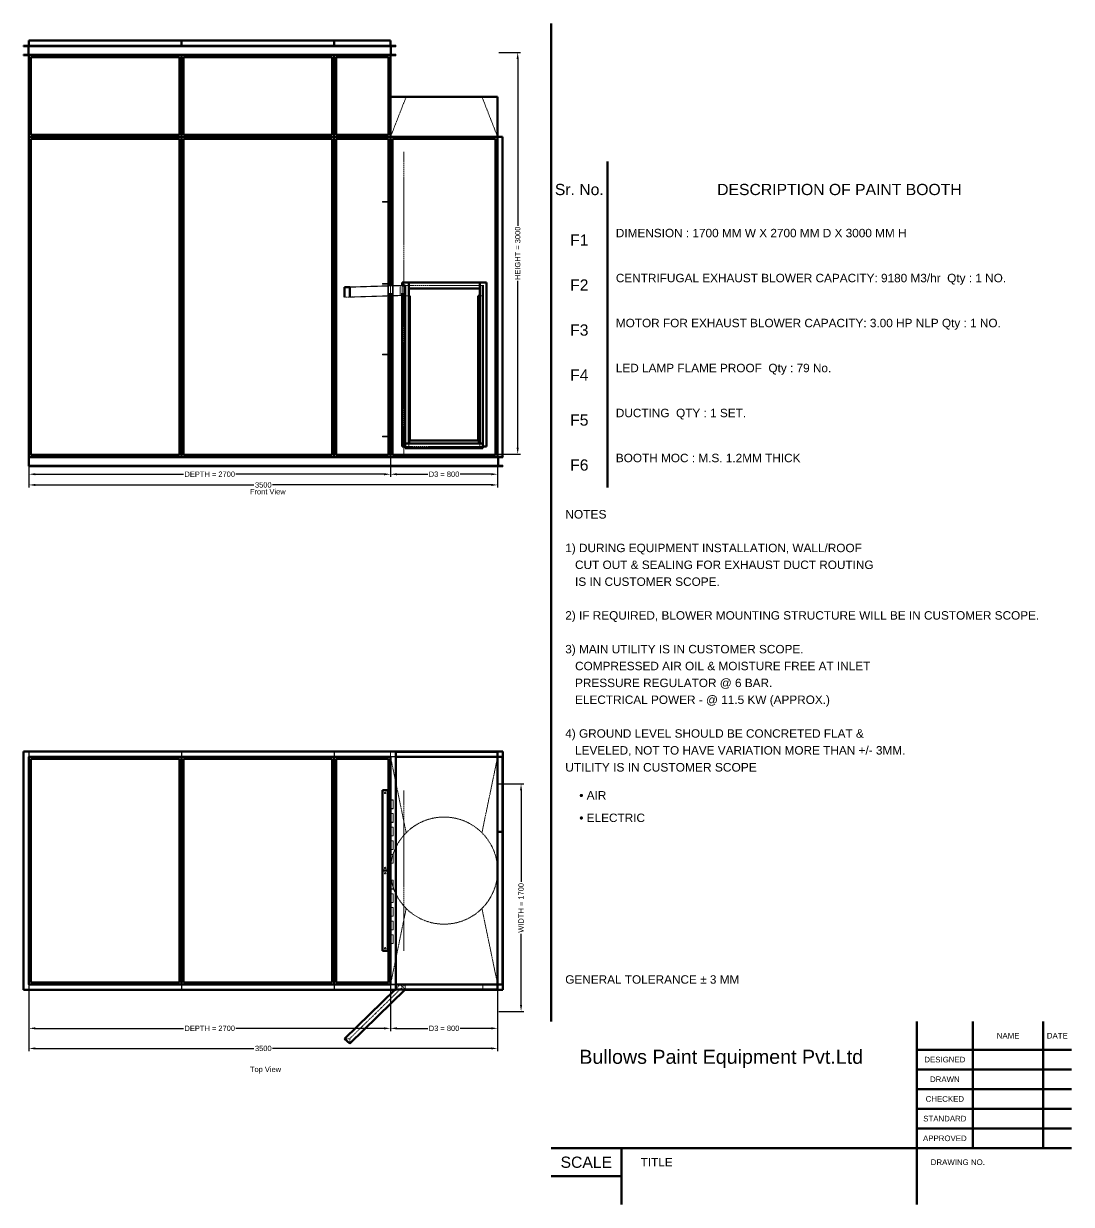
# Model space of a CAD drawing. Header units: millimetres. Extents: x 604 to 12800, y 315 to 9135.
# Drawn here: x 4974 to 12800, y 315 to 9135 of the extents above; entities that cross this region are included whole.
import ezdxf
from ezdxf.enums import TextEntityAlignment as Align

# ---------------------------------------------------------------- set-up
doc = ezdxf.new("R2010")
doc.units = ezdxf.units.MM
doc.linetypes.add('Hidden', pattern=[15, 5, -3, 5, -2])
for name, color, linetype, lineweight in [('Default', 7, 'Continuous', 50), ('Edges', 7, 'Hidden', 15), ('HiddenEdges', 2, 'Hidden', 15), ('HiddenSilhouettes', 2, 'Hidden', 15), ('HiddenWires', 7, 'Hidden', 15), ('Silhouettes', 7, 'Continuous', 50), ('Wires', 7, 'Hidden', 15)]:
    doc.layers.add(name, color=color, linetype=linetype, lineweight=lineweight)
doc.layers.add('Dimension', color=7, linetype='Continuous', lineweight=50, true_color=0x6495ed)
doc.styles.add('Default', font='arial.ttf')
doc.dimstyles.get("Standard").update_dxf_attribs({"dimtxt": 0.18, "dimasz": 0.18, "dimexe": 0.18, "dimexo": 0.0625, "dimgap": 0.09, "dimtad": 0, "dimtih": 1, "dimtoh": 1, "dimdec": 4, "dimzin": 0, "dimdsep": 46, "dimtxsty": 'Standard', "dimcen": 0.09, "dimadec": 0, "dimazin": 0, "dimtfac": 1, "dimtdec": 4, "dimtofl": 0, "dimtmove": 0, "dimatfit": 3, "dimfxl": 1, "dimtolj": 1, "dimtzin": 0, "dimarcsym": 0})

# ---------------------------------------------------------------- blocks, each defined once
blk = doc.blocks.new('Top')
at = {"layer": 'Edges'}
for points in [[(1632.8, 485.1), (1750, 1052.3)], [(990, 858.6), (1067.2, 485.1)], [(990, -454.1), (1067.2, -80.6)], [(1632.8, -80.6), (1750, -647.7)]]:
    blk.add_lwpolyline(points, dxfattribs=at)
for start, end in [(45, 135), (135, 154.1767), (315.00001, 45), (205.82331, 224.99999), (224.99999, 315.00001)]:
    blk.add_arc((1350, 202.3), 400, start, end, dxfattribs=at)
at = {"layer": 'HiddenEdges'}
for points in [[(950, 1052.3), (990, 858.6)], [(950, -647.7), (990, -454.1)], [(645.3, -1053), (1060, -647.7)], [(645.3, -1091), (1060, -685.7)], [(1022, -649.3), (1060, -684.1)]]:
    blk.add_lwpolyline(points, dxfattribs=at)
for points in [[(-1748.8, 1052.3, 0), (-1748.8, 1089.1, 0)], [(-1748.8, 1089.1, 0), (-611.2, 1089.1, 0)], [(-1735, 1089.1, 0), (-1735, 1090.3, 0)], [(-625, 1089.1, 0), (-625, 1090.3, 0)], [(-611.2, 1052.3, 0), (-611.2, 1089.1, 0)], [(-608.8, 1089.1, 0), (528.8, 1089.1, 0)], [(-608.8, 1052.3, 0), (-608.8, 1089.1, 0)], [(-595, 1089.1, 0), (-595, 1090.3, 0)], [(515, 1089.1, 0), (515, 1090.3, 0)], [(528.8, 1052.3, 0), (528.8, 1089.1, 0)], [(531.2, 1052.3, 0), (531.2, 1089.1, 0)], [(531.2, 1089.1, 0), (948.8, 1089.1, 0)], [(545, 1089.1, 0), (545, 1090.3, 0)], [(935, 1089.1, 0), (935, 1090.3, 0)], [(948.8, 1052.3, 0), (948.8, 1089.1, 0)], [(951.2, 1052.3, 0), (951.2, 1089.1, 0)], [(951.2, 1089.1, 0), (1748.8, 1089.1, 0)], [(965, 1089.1, 0), (965, 1090.3, 0)], [(1735, 1089.1, 0), (1735, 1090.3, 0)], [(1748.8, 1052.3, 0), (1748.8, 1089.1, 0)], [(-1753, -650.7, 0), (-1753, 1055.3, 0)], [(-1753, 1055.3, 0), (953, 1055.3, 0)], [(-1750, 1055.3, 0), (1753, 1055.3, 0)], [(-1748.8, -646.5, 0), (-1748.8, 1051.1, 0)], [(-1748.8, 1051.1, 0), (-611.2, 1051.1, 0)], [(-611.2, -646.5, 0), (-611.2, 1051.1, 0)], [(-608.8, -646.5, 0), (-608.8, 1051.1, 0)], [(-608.8, 1051.1, 0), (528.8, 1051.1, 0)], [(528.8, -646.5, 0), (528.8, 1051.1, 0)], [(531.2, 1051.1, 0), (948.8, 1051.1, 0)], [(531.2, -646.5, 0), (531.2, 1051.1, 0)], [(948.8, -646.5, 0), (948.8, 1051.1, 0)], [(953, -650.7, 0), (953, 1055.3, 0)], [(1750, 1015.5, 0), (1751.2, 1015.5, 0)], [(1751.2, 1051.1, 0), (1786.8, 1051.1, 0)], [(1751.2, 493.5, 0), (1751.2, 1051.1, 0)], [(1753, -650.7, 0), (1753, 1055.3, 0)], [(1750, 529.1, 0), (1751.2, 529.1, 0)], [(1750, 455.5, 0), (1751.2, 455.5, 0)], [(1751.2, 493.5, 0), (1786.8, 493.5, 0)], [(1751.2, -646.5, 0), (1751.2, 491.1, 0)], [(1751.2, 491.1, 0), (1786.8, 491.1, 0)], [(1750, -610.9, 0), (1751.2, -610.9, 0)], [(-1753, -650.7, 0), (953, -650.7, 0)], [(-1750, -650.7, 0), (1753, -650.7, 0)], [(-1748.8, -646.5, 0), (-611.2, -646.5, 0)], [(-1748.8, -684.5, 0), (-1748.8, -647.7, 0)], [(-1748.8, -684.5, 0), (-611.2, -684.5, 0)], [(-1735, -685.7, 0), (-1735, -684.5, 0)], [(-625, -685.7, 0), (-625, -684.5, 0)], [(-611.2, -684.5, 0), (-611.2, -647.7, 0)], [(-608.8, -646.5, 0), (528.8, -646.5, 0)], [(-608.8, -684.5, 0), (-608.8, -647.7, 0)], [(-608.8, -684.5, 0), (528.8, -684.5, 0)], [(-595, -685.7, 0), (-595, -684.5, 0)], [(515, -685.7, 0), (515, -684.5, 0)], [(528.8, -684.5, 0), (528.8, -647.7, 0)], [(531.2, -646.5, 0), (948.8, -646.5, 0)], [(531.2, -684.5, 0), (531.2, -647.7, 0)], [(531.2, -684.5, 0), (948.8, -684.5, 0)], [(545, -685.7, 0), (545, -684.5, 0)], [(935, -685.7, 0), (935, -684.5, 0)], [(948.8, -684.5, 0), (948.8, -647.7, 0)], [(951.2, -684.5, 0), (951.2, -647.7, 0)], [(951.2, -684.5, 0), (1748.8, -684.5, 0)], [(965, -685.7, 0), (965, -684.5, 0)], [(1060, -647.7, 0), (1060, -646.5, 0)], [(1640, -647.7, 0), (1640, -646.5, 0)], [(1735, -685.7, 0), (1735, -684.5, 0)], [(1748.8, -684.5, 0), (1748.8, -647.7, 0)], [(1751.2, -646.5, 0), (1786.8, -646.5, 0)], [(607.3, -1054.6, 0), (645.3, -1053, 0)], [(645.3, -1091, 0), (645.3, -1053, 0)]]:
    blk.add_polyline3d(points, dxfattribs=at)
blk.add_arc((1350, 202.3), 400, 154.1767, 205.82331, dxfattribs=at)
at = {"layer": 'HiddenSilhouettes'}
for points in [[(982.7, -687.7), (1022, -649.3)], [(1022, -649.3), (1060, -647.7)]]:
    blk.add_lwpolyline(points, dxfattribs=at)
for points in [[(-1750, 1052.3, 0), (-1750, 1092.3, 0)], [(-1750, 1090.3, 0), (-610, 1090.3, 0)], [(-1750, 1052.3, 0), (-1750, 1090.3, 0)], [(-610, 1052.3, 0), (-610, 1090.3, 0)], [(-610, 1090.3, 0), (530, 1090.3, 0)], [(530, 1052.3, 0), (530, 1090.3, 0)], [(530, 1090.3, 0), (950, 1090.3, 0)], [(950, 1052.3, 0), (950, 1090.3, 0)], [(950, 1090.3, 0), (990, 1090.3, 0)], [(-1750, 1053.5, 0), (-610, 1053.5, 0)], [(-610, 1053.5, 0), (530, 1053.5, 0)], [(530, 1053.5, 0), (950, 1053.5, 0)], [(895, 1052.3, 0), (1342.5, 1052.3, 0)], [(950, 1053.5, 0), (1750, 1053.5, 0)], [(950, 1052.3, 0), (990, 1052.3, 0)], [(935, 789.8, 0), (950, 789.8, 0)], [(935, 788.6, 0), (950, 788.6, 0)], [(935, 725, 0), (950, 725, 0)], [(935, 723.8, 0), (950, 723.8, 0)], [(950, 730.8, 0), (970, 730.8, 0)], [(950, 729.6, 0), (968.8, 729.6, 0)], [(968.8, 666, 0), (968.8, 729.6, 0)], [(970, 664.8, 0), (970, 730.8, 0)], [(935, 687.8, 0), (950, 687.8, 0)], [(935, 686.6, 0), (950, 686.6, 0)], [(935, 623, 0), (950, 623, 0)], [(935, 621.8, 0), (950, 621.8, 0)], [(950, 666, 0), (968.8, 666, 0)], [(950, 664.8, 0), (970, 664.8, 0)], [(950, 628.8, 0), (970, 628.8, 0)], [(950, 627.6, 0), (968.8, 627.6, 0)], [(968.8, 564, 0), (968.8, 627.6, 0)], [(970, 562.8, 0), (970, 628.8, 0)], [(935, 585.8, 0), (950, 585.8, 0)], [(935, 584.6, 0), (950, 584.6, 0)], [(950, 564, 0), (968.8, 564, 0)], [(950, 562.8, 0), (970, 562.8, 0)], [(935, 521, 0), (950, 521, 0)], [(935, 519.8, 0), (950, 519.8, 0)], [(935, 483.8, 0), (950, 483.8, 0)], [(935, 482.6, 0), (950, 482.6, 0)], [(950, 526.8, 0), (970, 526.8, 0)], [(950, 525.6, 0), (968.8, 525.6, 0)], [(950, 462, 0), (968.8, 462, 0)], [(950, 460.8, 0), (970, 460.8, 0)], [(968.8, 462, 0), (968.8, 525.6, 0)], [(970, 460.8, 0), (970, 526.8, 0)], [(935, 419, 0), (950, 419, 0)], [(935, 417.8, 0), (950, 417.8, 0)], [(935, 381.8, 0), (950, 381.8, 0)], [(935, 380.6, 0), (950, 380.6, 0)], [(950, 424.8, 0), (970, 424.8, 0)], [(950, 423.6, 0), (968.8, 423.6, 0)], [(950, 360, 0), (968.8, 360, 0)], [(950, 358.8, 0), (970, 358.8, 0)], [(968.8, 360, 0), (968.8, 423.6, 0)], [(970, 358.8, 0), (970, 424.8, 0)], [(935, 317, 0), (950, 317, 0)], [(935, 315.8, 0), (950, 315.8, 0)], [(935, 279.8, 0), (950, 279.8, 0)], [(935, 278.6, 0), (950, 278.6, 0)], [(950, 322.8, 0), (970, 322.8, 0)], [(950, 321.6, 0), (968.8, 321.6, 0)], [(968.8, 258, 0), (968.8, 321.6, 0)], [(970, 256.8, 0), (970, 322.8, 0)], [(935, 215, 0), (950, 215, 0)], [(935, 213.8, 0), (950, 213.8, 0)], [(935, 189.8, 0), (950, 189.8, 0)], [(935, 188.6, 0), (950, 188.6, 0)], [(950, 258, 0), (968.8, 258, 0)], [(950, 256.8, 0), (970, 256.8, 0)], [(935, 125, 0), (950, 125, 0)], [(935, 123.8, 0), (950, 123.8, 0)], [(950, 130.8, 0), (970, 130.8, 0)], [(950, 129.6, 0), (968.8, 129.6, 0)], [(968.8, 66, 0), (968.8, 129.6, 0)], [(970, 64.8, 0), (970, 130.8, 0)], [(935, 87.8, 0), (950, 87.8, 0)], [(935, 86.6, 0), (950, 86.6, 0)], [(935, 23, 0), (950, 23, 0)], [(935, 21.8, 0), (950, 21.8, 0)], [(950, 66, 0), (968.8, 66, 0)], [(950, 64.8, 0), (970, 64.8, 0)], [(950, 28.8, 0), (970, 28.8, 0)], [(950, 27.6, 0), (968.8, 27.6, 0)], [(968.8, -36, 0), (968.8, 27.6, 0)], [(970, -37.2, 0), (970, 28.8, 0)], [(935, -14.2, 0), (950, -14.2, 0)], [(935, -15.4, 0), (950, -15.4, 0)], [(935, -79, 0), (950, -79, 0)], [(935, -80.2, 0), (950, -80.2, 0)], [(950, -36, 0), (968.8, -36, 0)], [(950, -37.2, 0), (970, -37.2, 0)], [(950, -73.2, 0), (970, -73.2, 0)], [(950, -74.4, 0), (968.8, -74.4, 0)], [(968.8, -138, 0), (968.8, -74.4, 0)], [(970, -139.2, 0), (970, -73.2, 0)], [(935, -116.2, 0), (950, -116.2, 0)], [(935, -117.4, 0), (950, -117.4, 0)], [(950, -138, 0), (968.8, -138, 0)], [(950, -139.2, 0), (970, -139.2, 0)], [(950, -175.2, 0), (970, -175.2, 0)], [(970, -241.2, 0), (970, -175.2, 0)], [(935, -181, 0), (950, -181, 0)], [(935, -182.2, 0), (950, -182.2, 0)], [(935, -218.2, 0), (950, -218.2, 0)], [(935, -219.4, 0), (950, -219.4, 0)], [(950, -176.4, 0), (968.8, -176.4, 0)], [(950, -240, 0), (968.8, -240, 0)], [(950, -241.2, 0), (970, -241.2, 0)], [(968.8, -240, 0), (968.8, -176.4, 0)], [(935, -283, 0), (950, -283, 0)], [(935, -284.2, 0), (950, -284.2, 0)], [(935, -320.2, 0), (950, -320.2, 0)], [(935, -321.4, 0), (950, -321.4, 0)], [(950, -277.2, 0), (970, -277.2, 0)], [(950, -278.4, 0), (968.8, -278.4, 0)], [(950, -342, 0), (968.8, -342, 0)], [(950, -343.2, 0), (970, -343.2, 0)], [(968.8, -342, 0), (968.8, -278.4, 0)], [(970, -343.2, 0), (970, -277.2, 0)], [(935, -385, 0), (950, -385, 0)], [(935, -386.2, 0), (950, -386.2, 0)], [(-1750, -646.5, 0), (-610, -646.5, 0)], [(-1750, -685.7, 0), (-1750, -647.7, 0)], [(-1750, -647.7, 0), (895, -647.7, 0)], [(-1750, -687.7, 0), (-1750, -647.7, 0)], [(-1750, -685.7, 0), (-610, -685.7, 0)], [(-610, -646.5, 0), (530, -646.5, 0)], [(-610, -685.7, 0), (-610, -647.7, 0)], [(-610, -685.7, 0), (530, -685.7, 0)], [(530, -646.5, 0), (950, -646.5, 0)], [(530, -685.7, 0), (530, -647.7, 0)], [(530, -685.7, 0), (950, -685.7, 0)], [(895, -647.7, 0), (1118.8, -647.7, 0)], [(895, -687.7, 0), (1056.3, -687.7, 0)], [(950, -646.5, 0), (1750, -646.5, 0)], [(950, -685.7, 0), (950, -647.7, 0)], [(950, -647.7, 0), (990, -647.7, 0)], [(950, -685.7, 0), (990, -685.7, 0)], [(1037.5, -649.3, 0), (1087.5, -649.3, 0)], [(1037.5, -652.3, 0), (1037.5, -649.3, 0)], [(1037.5, -652.3, 0), (1087.5, -652.3, 0)], [(1058.4, -685.7, 0), (1058.4, -647.7, 0)], [(1058.4, -685.7, 0), (1060, -684.1, 0)], [(1060, -685.7, 0), (1060, -647.7, 0)], [(1060, -649.3, 0), (1118.8, -649.3, 0)], [(1060, -684.1, 0), (1640, -684.1, 0)], [(1087.5, -652.3, 0), (1087.5, -649.3, 0)], [(1087.5, -649.3, 0), (1617.5, -649.3, 0)], [(1087.5, -652.3, 0), (1617.5, -652.3, 0)], [(1094.8, -649.3, 0), (1094.8, -647.7, 0)], [(1342.5, -649.3, 0), (1640, -649.3, 0)], [(1605.2, -649.3, 0), (1605.2, -647.7, 0)], [(1617.5, -649.3, 0), (1667.5, -649.3, 0)], [(1617.5, -652.3, 0), (1617.5, -649.3, 0)], [(1617.5, -652.3, 0), (1667.5, -652.3, 0)], [(1638.4, -685.7, 0), (1638.4, -647.7, 0)], [(1640, -685.7, 0), (1640, -647.7, 0)], [(1667.5, -652.3, 0), (1667.5, -649.3, 0)]]:
    blk.add_polyline3d(points, dxfattribs=at)
at = {"layer": 'HiddenWires'}
for points in [[(1050, 202.3, 0), (1050, 802.3, 0)], [(1750, 273.5, 0), (1750, 546.4, 0)], [(1050, -397.7, 0), (1050, 202.3, 0)]]:
    blk.add_polyline3d(points, dxfattribs=at)
at = {"layer": 'Silhouettes'}
blk.add_lwpolyline([(645.3, -1089.4), (1058.4, -685.7)], dxfattribs=at)
for points in [[(-1790, -687.7, 0), (-1790, 1092.3, 0)], [(-1790, 1092.3, 0), (990, 1092.3, 0)], [(895, 1092.3, 0), (1790, 1092.3, 0)], [(990, -687.7, 0), (990, 1092.3, 0)], [(990, 1090.3, 0), (1750, 1090.3, 0)], [(1750, 1052.3, 0), (1750, 1090.3, 0)], [(1790, -687.7, 0), (1790, 1092.3, 0)], [(-1750, -647.7, 0), (-1750, 1052.3, 0)], [(-1750, 1052.3, 0), (-610, 1052.3, 0)], [(-1750, 1052.3, 0), (895, 1052.3, 0)], [(-1735, -632.7, 0), (-1735, 1037.3, 0)], [(-1735, 1037.3, 0), (-625, 1037.3, 0)], [(-625, -632.7, 0), (-625, 1037.3, 0)], [(-610, -647.7, 0), (-610, 1052.3, 0)], [(-610, 1052.3, 0), (530, 1052.3, 0)], [(-595, 1037.3, 0), (515, 1037.3, 0)], [(-595, -632.7, 0), (-595, 1037.3, 0)], [(515, -632.7, 0), (515, 1037.3, 0)], [(530, -647.7, 0), (530, 1052.3, 0)], [(530, 1052.3, 0), (950, 1052.3, 0)], [(545, 1037.3, 0), (935, 1037.3, 0)], [(545, -632.7, 0), (545, 1037.3, 0)], [(935, -632.7, 0), (935, 1037.3, 0)], [(950, -647.7, 0), (950, 1052.3, 0)], [(990, 1052.3, 0), (1750, 1052.3, 0)], [(1750, 1052.3, 0), (1786.8, 1052.3, 0)], [(1750, 492.3, 0), (1750, 1052.3, 0)], [(1786.8, 492.3, 0), (1786.8, 1052.3, 0)], [(890, 202.3, 0), (890, 802.3, 0)], [(890, 802.3, 0), (930, 802.3, 0)], [(930, 202.3, 0), (930, 802.3, 0)], [(930, 723.8, 0), (930, 789.8, 0)], [(930, 789.8, 0), (935, 789.8, 0)], [(930, 723.8, 0), (935, 723.8, 0)], [(931.2, 725, 0), (931.2, 788.6, 0)], [(931.2, 788.6, 0), (935, 788.6, 0)], [(931.2, 725, 0), (935, 725, 0)], [(930, 621.8, 0), (930, 687.8, 0)], [(930, 687.8, 0), (935, 687.8, 0)], [(930, 621.8, 0), (935, 621.8, 0)], [(931.2, 623, 0), (931.2, 686.6, 0)], [(931.2, 686.6, 0), (935, 686.6, 0)], [(931.2, 623, 0), (935, 623, 0)], [(930, 519.8, 0), (930, 585.8, 0)], [(930, 585.8, 0), (935, 585.8, 0)], [(931.2, 521, 0), (931.2, 584.6, 0)], [(931.2, 584.6, 0), (935, 584.6, 0)], [(930, 519.8, 0), (935, 519.8, 0)], [(930, 417.8, 0), (930, 483.8, 0)], [(930, 483.8, 0), (935, 483.8, 0)], [(931.2, 521, 0), (935, 521, 0)], [(931.2, 419, 0), (931.2, 482.6, 0)], [(931.2, 482.6, 0), (935, 482.6, 0)], [(1750, -647.7, 0), (1750, 492.3, 0)], [(1750, 492.3, 0), (1786.8, 492.3, 0)], [(1786.8, -647.7, 0), (1786.8, 492.3, 0)], [(930, 417.8, 0), (935, 417.8, 0)], [(930, 315.8, 0), (930, 381.8, 0)], [(930, 381.8, 0), (935, 381.8, 0)], [(931.2, 419, 0), (935, 419, 0)], [(931.2, 317, 0), (931.2, 380.6, 0)], [(931.2, 380.6, 0), (935, 380.6, 0)], [(930, 315.8, 0), (935, 315.8, 0)], [(930, 213.8, 0), (930, 279.8, 0)], [(930, 279.8, 0), (935, 279.8, 0)], [(931.2, 317, 0), (935, 317, 0)], [(931.2, 215, 0), (931.2, 278.6, 0)], [(931.2, 278.6, 0), (935, 278.6, 0)], [(890, -397.7, 0), (890, 202.3, 0)], [(890, 202.3, 0), (930, 202.3, 0)], [(930, 213.8, 0), (935, 213.8, 0)], [(930, -397.7, 0), (930, 202.3, 0)], [(930, 123.8, 0), (930, 189.8, 0)], [(930, 189.8, 0), (935, 189.8, 0)], [(931.2, 215, 0), (935, 215, 0)], [(931.2, 125, 0), (931.2, 188.6, 0)], [(931.2, 188.6, 0), (935, 188.6, 0)], [(930, 123.8, 0), (935, 123.8, 0)], [(931.2, 125, 0), (935, 125, 0)], [(930, 21.8, 0), (930, 87.8, 0)], [(930, 87.8, 0), (935, 87.8, 0)], [(930, 21.8, 0), (935, 21.8, 0)], [(931.2, 23, 0), (931.2, 86.6, 0)], [(931.2, 86.6, 0), (935, 86.6, 0)], [(931.2, 23, 0), (935, 23, 0)], [(930, -80.2, 0), (930, -14.2, 0)], [(930, -14.2, 0), (935, -14.2, 0)], [(930, -80.2, 0), (935, -80.2, 0)], [(931.2, -79, 0), (931.2, -15.4, 0)], [(931.2, -15.4, 0), (935, -15.4, 0)], [(931.2, -79, 0), (935, -79, 0)], [(930, -182.2, 0), (930, -116.2, 0)], [(930, -116.2, 0), (935, -116.2, 0)], [(931.2, -181, 0), (931.2, -117.4, 0)], [(931.2, -117.4, 0), (935, -117.4, 0)], [(930, -182.2, 0), (935, -182.2, 0)], [(930, -284.2, 0), (930, -218.2, 0)], [(930, -218.2, 0), (935, -218.2, 0)], [(931.2, -181, 0), (935, -181, 0)], [(931.2, -283, 0), (931.2, -219.4, 0)], [(931.2, -219.4, 0), (935, -219.4, 0)], [(930, -284.2, 0), (935, -284.2, 0)], [(930, -386.2, 0), (930, -320.2, 0)], [(930, -320.2, 0), (935, -320.2, 0)], [(931.2, -283, 0), (935, -283, 0)], [(931.2, -385, 0), (931.2, -321.4, 0)], [(931.2, -321.4, 0), (935, -321.4, 0)], [(890, -397.7, 0), (930, -397.7, 0)], [(930, -386.2, 0), (935, -386.2, 0)], [(931.2, -385, 0), (935, -385, 0)], [(-1790, -687.7, 0), (990, -687.7, 0)], [(-1750, -647.7, 0), (-610, -647.7, 0)], [(-1735, -632.7, 0), (-625, -632.7, 0)], [(-610, -647.7, 0), (530, -647.7, 0)], [(-595, -632.7, 0), (515, -632.7, 0)], [(530, -647.7, 0), (950, -647.7, 0)], [(545, -632.7, 0), (935, -632.7, 0)], [(607.3, -1054.6, 0), (982.7, -687.7, 0)], [(990, -647.7, 0), (1750, -647.7, 0)], [(990, -685.7, 0), (1750, -685.7, 0)], [(1056.3, -687.7, 0), (1790, -687.7, 0)], [(1750, -685.7, 0), (1750, -647.7, 0)], [(1750, -647.7, 0), (1786.8, -647.7, 0)], [(607.3, -1054.6, 0), (645.3, -1089.4, 0)]]:
    blk.add_polyline3d(points, dxfattribs=at)
for points in [[(-1750, 1092.3, 0)], [(0, 1052.3, 0)], [(1750, 1053.5, 0)], [(930, 341.8, 0)]]:
    blk.add_polyline3d(points, close=True, dxfattribs=at)
at = {"layer": 'Wires'}
for centre in [(910, 782.3), (910, 222.3), (910, 182.3), (910, -377.7)]:
    blk.add_circle(centre, 5, dxfattribs=at)
blk = doc.blocks.new('Front')
at = {"layer": 'Edges'}
for points in [[(950.5, 871, 0), (1067.2, 1169.8, 0)], [(1632.8, 1169.8, 0), (1749.5, 871, 0)], [(607.3, -252.8, 0), (645.3, -252.8, 0)], [(645.3, -252.8, 0), (1058.4, -240.2, 0)]]:
    blk.add_polyline3d(points, dxfattribs=at)
at = {"layer": 'HiddenEdges'}
for points in [[(950, 869.8), (950.5, 871)], [(645.3, -251.2), (1060, -238.6)], [(1058.4, -240.2), (1060, -240.2)], [(607.3, -327.2), (1022, -314.6)]]:
    blk.add_lwpolyline(points, dxfattribs=at)
for points in [[(-1748.8, 1551, 0), (-1748.8, 1587.8, 0)], [(-1748.8, 1587.8, 0), (-611.2, 1587.8, 0)], [(-1735, 1587.8, 0), (-1735, 1589, 0)], [(-625, 1587.8, 0), (-625, 1589, 0)], [(-611.2, 1551, 0), (-611.2, 1587.8, 0)], [(-608.8, 1551, 0), (-608.8, 1587.8, 0)], [(-608.8, 1587.8, 0), (528.8, 1587.8, 0)], [(-595, 1587.8, 0), (-595, 1589, 0)], [(515, 1587.8, 0), (515, 1589, 0)], [(528.8, 1551, 0), (528.8, 1587.8, 0)], [(531.2, 1587.8, 0), (948.8, 1587.8, 0)], [(531.2, 1551, 0), (531.2, 1587.8, 0)], [(545, 1587.8, 0), (545, 1589, 0)], [(935, 1587.8, 0), (935, 1589, 0)], [(948.8, 1551, 0), (948.8, 1587.8, 0)], [(-1750, 1481, 0), (-1750, 1551, 0)], [(950, 1481, 0), (950, 1551, 0)], [(-1748.8, 872.2, 0), (-1748.8, 1479.8, 0)], [(-1748.8, 1479.8, 0), (-611.2, 1479.8, 0)], [(-611.2, 872.2, 0), (-611.2, 1479.8, 0)], [(-608.8, 872.2, 0), (-608.8, 1479.8, 0)], [(-608.8, 1479.8, 0), (528.8, 1479.8, 0)], [(528.8, 872.2, 0), (528.8, 1479.8, 0)], [(531.2, 872.2, 0), (531.2, 1479.8, 0)], [(531.2, 1479.8, 0), (948.8, 1479.8, 0)], [(948.8, 872.2, 0), (948.8, 1479.8, 0)], [(-1748.8, 872.2, 0), (-611.2, 872.2, 0)], [(-1748.8, 869.8, 0), (-611.2, 869.8, 0)], [(-1748.8, -1517.8, 0), (-1748.8, 869.8, 0)], [(-611.2, -1517.8, 0), (-611.2, 869.8, 0)], [(-608.8, 872.2, 0), (528.8, 872.2, 0)], [(-608.8, -1517.8, 0), (-608.8, 869.8, 0)], [(-608.8, 869.8, 0), (528.8, 869.8, 0)], [(528.8, -1517.8, 0), (528.8, 869.8, 0)], [(531.2, 872.2, 0), (948.8, 872.2, 0)], [(531.2, 869.8, 0), (948.8, 869.8, 0)], [(531.2, -1517.8, 0), (531.2, 869.8, 0)], [(948.8, -1517.8, 0), (948.8, 869.8, 0)], [(951.2, -1517.8, 0), (951.2, 869.8, 0)], [(951.2, 869.8, 0), (1748.8, 869.8, 0)], [(1748.8, -1517.8, 0), (1748.8, 869.8, 0)], [(1749.5, 871, 0), (1750, 869.8, 0)], [(1750, 834.2, 0), (1751.2, 834.2, 0)], [(1751.2, -1517.8, 0), (1751.2, 869.8, 0)], [(1751.2, 869.8, 0), (1786.8, 869.8, 0)], [(930, -380.2, 0), (930, 759.8, 0)], [(931.2, -380.2, 0), (931.2, 759.8, 0)], [(970, -380.2, 0), (970, 759.8, 0)], [(1022, -314.6, 0), (1022, -240.2, 0)], [(645.3, -327.2, 0), (1060, -314.6, 0)], [(1022, -314.6, 0), (1060, -314.6, 0)], [(930, -1520.2, 0), (930, -380.2, 0)], [(970, -1520.2, 0), (970, -380.2, 0)], [(1060, -1453.4, 0), (1640, -1453.4, 0)], [(1750, -1482.2, 0), (1751.2, -1482.2, 0)], [(-1750, -1589, 0), (-1750, -1519, 0)], [(-1748.8, -1517.8, 0), (-611.2, -1517.8, 0)], [(-608.8, -1517.8, 0), (528.8, -1517.8, 0)], [(531.2, -1517.8, 0), (948.8, -1517.8, 0)], [(951.2, -1517.8, 0), (1748.8, -1517.8, 0)], [(1750, -1589, 0), (1750, -1519, 0)], [(1751.2, -1517.8, 0), (1786.8, -1517.8, 0)]]:
    blk.add_polyline3d(points, dxfattribs=at)
at = {"layer": 'HiddenSilhouettes'}
for points in [[(950, 869.8), (950, 871)], [(1750, 871), (1750, 869.8)], [(645.3, -251.6), (1022, -240.2)]]:
    blk.add_lwpolyline(points, dxfattribs=at)
for points in [[(-1753, 1548, 0)], [(953, 1548, 0)], [(1753, -1522, 0)]]:
    blk.add_polyline3d(points, close=True, dxfattribs=at)
for points in [[(-1750, 1481, 0), (-1750, 1481, 0)], [(-1750, 869.8, 0), (-1750, 1479.8, 0)], [(-1750, 1479.8, 0), (-610, 1479.8, 0)], [(-610, 1481, 0), (-610, 1481, 0)], [(-610, 1479.8, 0), (530, 1479.8, 0)], [(530, 1481, 0), (530, 1481, 0)], [(530, 1479.8, 0), (950, 1479.8, 0)], [(950, 1481, 0), (950, 1481, 0)], [(-610, 871, 0), (-610, 1191.7, 0)], [(-1750, 869.8, 0), (-610, 869.8, 0)], [(-610, 869.8, 0), (530, 869.8, 0)], [(530, 869.8, 0), (530, 871, 0)], [(530, 869.8, 0), (950, 869.8, 0)], [(950, 869.8, 0), (950, 871, 0)], [(950, 869.8, 0), (1750, 869.8, 0)], [(930, 759.8, 0), (950, 759.8, 0)], [(950, 759.8, 0), (970, 759.8, 0)], [(968.8, -380.2, 0), (968.8, 759.8, 0)], [(890, 381.8, 0), (890, 386.8, 0)], [(890, 386.8, 0), (930, 386.8, 0)], [(890, 381.8, 0), (930, 381.8, 0)], [(930, 381.8, 0), (930, 386.8, 0)], [(-1750, -1520.2, 0), (-1750, 0, 0)], [(890, -230.2, 0), (890, -225.2, 0)], [(890, -225.2, 0), (930, -225.2, 0)], [(890, -230.2, 0), (930, -230.2, 0)], [(905, -230.2, 0), (905, -225.2, 0)], [(915, -230.2, 0), (915, -225.2, 0)], [(930, -230.2, 0), (930, -225.2, 0)], [(935, -297.9, 0), (935, -244, 0)], [(950, -297.9, 0), (950, -243.5, 0)], [(965, -297.9, 0), (965, -243.1, 0)], [(1022, -240.2, 0), (1037.5, -240.2, 0)], [(1037.5, -297.9, 0), (1037.5, -240.2, 0)], [(1058.4, -240.2, 0), (1060, -240.2, 0)], [(1060, -240.2, 0), (1640, -240.2, 0)], [(607.3, -327.2, 0), (645.3, -327.2, 0)], [(1060, -316.2, 0), (1087.5, -316.2, 0)], [(1617.5, -316.2, 0), (1640, -316.2, 0)], [(930, -380.2, 0), (950, -380.2, 0)], [(931.2, -1520.2, 0), (931.2, -380.2, 0)], [(950, -380.2, 0), (970, -380.2, 0)], [(968.8, -1520.2, 0), (968.8, -380.2, 0)], [(890, -758.2, 0), (890, -753.2, 0)], [(890, -753.2, 0), (930, -753.2, 0)], [(890, -758.2, 0), (930, -758.2, 0)], [(930, -758.2, 0), (930, -753.2, 0)], [(530, -1520.2, 0), (530, -794.5, 0)], [(890, -1370.2, 0), (890, -1365.2, 0)], [(890, -1365.2, 0), (930, -1365.2, 0)], [(890, -1370.2, 0), (930, -1370.2, 0)], [(905, -1370.2, 0), (905, -1365.2, 0)], [(915, -1370.2, 0), (915, -1365.2, 0)], [(930, -1370.2, 0), (930, -1365.2, 0)], [(1094.8, -1420.2, 0), (1094.8, -1397.7, 0)], [(1605.2, -1420.2, 0), (1605.2, -1397.7, 0)], [(950, -1520.2, 0), (950, -1489.7, 0)], [(1058.4, -1442.7, 0), (1087.5, -1442.7, 0)], [(1087.5, -1442.7, 0), (1087.5, -1420.2, 0)], [(1087.5, -1442.7, 0), (1617.5, -1442.7, 0)], [(1617.5, -1442.7, 0), (1617.5, -1420.2, 0)], [(1617.5, -1442.7, 0), (1640, -1442.7, 0)], [(-1750, -1520.2, 0), (-610, -1520.2, 0)], [(-610, -1520.2, 0), (-610, -1519, 0)], [(-610, -1520.2, 0), (530, -1520.2, 0)], [(530, -1520.2, 0), (950, -1520.2, 0)], [(950, -1520.2, 0), (1750, -1520.2, 0)], [(1750, -1520.2, 0), (1750, -1519, 0)]]:
    blk.add_polyline3d(points, dxfattribs=at)
at = {"layer": 'HiddenWires'}
for points in [[(1050, -380.2, 0), (1050, 759.8, 0)], [(1050, -1520.2, 0), (1050, -380.2, 0)]]:
    blk.add_polyline3d(points, dxfattribs=at)
at = {"layer": 'Silhouettes'}
for points in [[(-1750, 1551), (-1750, 1589)], [(950, 871), (950.3, 1169.8)], [(1749.7, 1169.8), (1750, 871)]]:
    blk.add_lwpolyline(points, dxfattribs=at)
for points in [[(-1750, 1589, 0), (-610, 1589, 0)], [(-610, 1551, 0), (-610, 1589, 0)], [(-610, 1589, 0), (530, 1589, 0)], [(530, 1551, 0), (530, 1589, 0)], [(530, 1589, 0), (950, 1589, 0)], [(950, 1551, 0), (950, 1589, 0)], [(-1790, 1548, 0), (-1790, 1551, 0)], [(-1790, 1551, 0), (990, 1551, 0)], [(-1790, 1548, 0), (990, 1548, 0)], [(-1753, 1484, 0), (-1753, 1548, 0)], [(953, 1484, 0), (953, 1548, 0)], [(990, 1548, 0), (990, 1551, 0)], [(-1790, 1481, 0), (-1790, 1484, 0)], [(-1790, 1484, 0), (990, 1484, 0)], [(-1790, 1481, 0), (990, 1481, 0)], [(-1750, 871, 0), (-1750, 1481, 0)], [(-1735, 886, 0), (-1735, 1466, 0)], [(-1735, 1466, 0), (-625, 1466, 0)], [(-625, 886, 0), (-625, 1466, 0)], [(-610, 871, 0), (-610, 1481, 0)], [(-595, 886, 0), (-595, 1466, 0)], [(-595, 1466, 0), (515, 1466, 0)], [(515, 886, 0), (515, 1466, 0)], [(530, 871, 0), (530, 1481, 0)], [(545, 886, 0), (545, 1466, 0)], [(545, 1466, 0), (935, 1466, 0)], [(935, 886, 0), (935, 1466, 0)], [(950, 871, 0), (950, 1481, 0)], [(990, 1481, 0), (990, 1484, 0)], [(530, 871, 0), (530, 1191.7, 0)], [(950.3, 1169.8, 0), (1067.2, 1169.8, 0)], [(1067.2, 1169.8, 0), (1632.8, 1169.8, 0)], [(1632.8, 1169.8, 0), (1749.7, 1169.8, 0)], [(950, 871, 0), (950, 993.1, 0)], [(-1735, 886, 0), (-625, 886, 0)], [(-595, 886, 0), (515, 886, 0)], [(545, 886, 0), (935, 886, 0)], [(-1750, -1519, 0), (-1750, 871, 0)], [(-1750, 871, 0), (-610, 871, 0)], [(-1750, 871, 0), (-1750, 871, 0)], [(-1735, -1504, 0), (-1735, 856, 0)], [(-1735, 856, 0), (-625, 856, 0)], [(-625, -1504, 0), (-625, 856, 0)], [(-610, 871, 0), (530, 871, 0)], [(-610, -1519, 0), (-610, 871, 0)], [(-610, 869.8, 0), (-610, 871, 0)], [(-595, 856, 0), (515, 856, 0)], [(-595, -1504, 0), (-595, 856, 0)], [(515, -1504, 0), (515, 856, 0)], [(530, -1519, 0), (530, 871, 0)], [(530, 871, 0), (950, 871, 0)], [(545, -1504, 0), (545, 856, 0)], [(545, 856, 0), (935, 856, 0)], [(935, -244, 0), (935, 856, 0)], [(950, 871, 0), (1750, 871, 0)], [(950, -243.5, 0), (950, 871, 0)], [(965, 856, 0), (1735, 856, 0)], [(965, -243.1, 0), (965, 856, 0)], [(1735, -1504, 0), (1735, 856, 0)], [(1750, -1519, 0), (1750, 871, 0)], [(1750, 871, 0), (1786.8, 871, 0)], [(1786.8, -1519, 0), (1786.8, 871, 0)], [(-610, -1519, 0), (-610, 0, 0)], [(607.3, -252.8, 0), (645.3, -251.6, 0)], [(607.3, -327.2, 0), (607.3, -252.8, 0)], [(645.3, -327.2, 0), (645.3, -251.2, 0)], [(1037.5, -240.2, 0), (1037.5, -217.7, 0)], [(1037.5, -217.7, 0), (1087.5, -217.7, 0)], [(1037.5, -240.2, 0), (1058.4, -240.2, 0)], [(1058.4, -238.6, 0), (1060, -238.6, 0)], [(1058.4, -1455, 0), (1058.4, -238.6, 0)], [(1060, -1455, 0), (1060, -238.6, 0)], [(1087.5, -1420.2, 0), (1087.5, -217.7, 0)], [(1087.5, -217.7, 0), (1617.5, -217.7, 0)], [(1087.5, -262.7, 0), (1617.5, -262.7, 0)], [(1617.5, -1420.2, 0), (1617.5, -217.7, 0)], [(1617.5, -217.7, 0), (1667.5, -217.7, 0)], [(1638.4, -1455, 0), (1638.4, -238.6, 0)], [(1638.4, -238.6, 0), (1640, -238.6, 0)], [(1640, -1455, 0), (1640, -238.6, 0)], [(1667.5, -1442.7, 0), (1667.5, -217.7, 0)], [(935, -1504, 0), (935, -297.9, 0)], [(950, -1519, 0), (950, -297.9, 0)], [(965, -1504, 0), (965, -297.9, 0)], [(1037.5, -1442.7, 0), (1037.5, -297.9, 0)], [(1087.5, -316.2, 0), (1094.8, -316.2, 0)], [(1094.8, -1397.7, 0), (1094.8, -316.2, 0)], [(1605.2, -1397.7, 0), (1605.2, -316.2, 0)], [(1605.2, -316.2, 0), (1617.5, -316.2, 0)], [(1750, -1519, 0), (1750, -1191.8, 0)], [(1087.5, -1397.7, 0), (1617.5, -1397.7, 0)], [(1037.5, -1442.7, 0), (1058.4, -1442.7, 0)], [(1058.4, -1455, 0), (1060, -1455, 0)], [(1060, -1420.2, 0), (1640, -1420.2, 0)], [(1060, -1455, 0), (1640, -1455, 0)], [(1640, -1442.7, 0), (1667.5, -1442.7, 0)], [(-1750, -1519, 0), (1790, -1519, 0)], [(-1750, -1522, 0), (-1750, -1519, 0)], [(-1750, -1586, 0), (-1750, -1522, 0)], [(-1750, -1522, 0), (1790, -1522, 0)], [(-1750, -1589, 0), (-1750, -1586, 0)], [(-1750, -1586, 0), (1790, -1586, 0)], [(-1735, -1504, 0), (-625, -1504, 0)], [(-595, -1504, 0), (515, -1504, 0)], [(545, -1504, 0), (935, -1504, 0)], [(965, -1504, 0), (1735, -1504, 0)], [(1753, -1586, 0), (1753, -1522, 0)], [(1790, -1522, 0), (1790, -1519, 0)], [(1790, -1589, 0), (1790, -1586, 0)], [(-1750, -1589, 0), (1790, -1589, 0)]]:
    blk.add_polyline3d(points, dxfattribs=at)
for points in [[(530, 1479.8, 0)], [(950, 1479.8, 0)], [(-610, 869.8, 0)], [(1750, 869.8, 0)], [(1060, -240.2, 0)]]:
    blk.add_polyline3d(points, close=True, dxfattribs=at)
blk = doc.blocks.new('*D5')
at = {"layer": 'Defpoints', "color": 0}
for p in [(5014.5, 2606), (8514.5, 2606), (8514.5, 1480)]:
    blk.add_point(p, dxfattribs=at)
at = {"layer": 'Dimension', "color": 0, "lineweight": -2}
for p, q in [((5014.5, 2596), (5014.5, 1460)), ((8514.5, 2596), (8514.5, 1460)), ((5062.5, 1480), (6694.9, 1480)), ((8466.5, 1480), (6834.1, 1480))]:
    blk.add_line(p, q, dxfattribs=at)
at = {"layer": 'Dimension', "color": 0}
for points in [[(5062.5, 1488), (5062.5, 1472), (5014.5, 1480)], [(8466.5, 1472), (8466.5, 1488), (8514.5, 1480)]]:
    blk.add_solid(points, dxfattribs=at)
at = {"layer": 'Dimension', "color": 0, "insert": (6764.5, 1480), "char_height": 40, "attachment_point": 5, "style": 'Default'}
blk.add_mtext('\\A1;3500', dxfattribs=at)
blk = doc.blocks.new('*D6')
at = {"layer": 'Defpoints', "color": 0}
for p in [(5014.5, 2606), (7714.5, 2606), (7714.5, 1630)]:
    blk.add_point(p, dxfattribs=at)
at = {"layer": 'Dimension', "color": 0, "lineweight": -2}
for p, q in [((5014.5, 2596), (5014.5, 1610)), ((7714.5, 2596), (7714.5, 1610)), ((5062.5, 1630), (6169.3, 1630)), ((7666.5, 1630), (6559.7, 1630))]:
    blk.add_line(p, q, dxfattribs=at)
at = {"layer": 'Dimension', "color": 0}
for points in [[(5062.5, 1638), (5062.5, 1622), (5014.5, 1630)], [(7666.5, 1622), (7666.5, 1638), (7714.5, 1630)]]:
    blk.add_solid(points, dxfattribs=at)
at = {"layer": 'Dimension', "color": 0, "insert": (6364.5, 1630), "char_height": 40, "attachment_point": 5, "style": 'Default'}
blk.add_mtext('\\A1;DEPTH = 2700', dxfattribs=at)
blk = doc.blocks.new('*D7')
at = {"layer": 'Defpoints', "color": 0}
for p in [(7714.5, 2606), (8514.5, 2606), (8514.5, 1630)]:
    blk.add_point(p, dxfattribs=at)
at = {"layer": 'Dimension', "color": 0, "lineweight": -2}
for p, q in [((7714.5, 2596), (7714.5, 1610)), ((8514.5, 2596), (8514.5, 1610)), ((7762.5, 1630), (7993.8, 1630)), ((8466.5, 1630), (8235.2, 1630))]:
    blk.add_line(p, q, dxfattribs=at)
at = {"layer": 'Dimension', "color": 0}
for points in [[(7762.5, 1638), (7762.5, 1622), (7714.5, 1630)], [(8466.5, 1622), (8466.5, 1638), (8514.5, 1630)]]:
    blk.add_solid(points, dxfattribs=at)
at = {"layer": 'Dimension', "color": 0, "insert": (8114.5, 1630), "char_height": 40, "attachment_point": 5, "style": 'Default'}
blk.add_mtext('\\A1;D3 = 800', dxfattribs=at)
blk = doc.blocks.new('*D8')
at = {"layer": 'Defpoints', "color": 0}
for p in [(8514.5, 3456), (8689.5, 3456), (8514.5, 1756)]:
    blk.add_point(p, dxfattribs=at)
at = {"layer": 'Dimension', "color": 0, "lineweight": -2}
for p, q in [((8524.5, 3456), (8709.5, 3456)), ((8689.5, 3408), (8689.5, 2723.9)), ((8689.5, 1804), (8689.5, 2336.1)), ((8524.5, 1756), (8709.5, 1756))]:
    blk.add_line(p, q, dxfattribs=at)
at = {"layer": 'Dimension', "color": 0}
for points in [[(8697.5, 3408), (8681.5, 3408), (8689.5, 3456)], [(8681.5, 1804), (8697.5, 1804), (8689.5, 1756)]]:
    blk.add_solid(points, dxfattribs=at)
at = {"layer": 'Dimension', "color": 0, "insert": (8689.5, 2530), "char_height": 40, "attachment_point": 5, "rotation": 90, "style": 'Default'}
blk.add_mtext('\\A1;WIDTH = 1700', dxfattribs=at)
blk = doc.blocks.new('*D9')
at = {"layer": 'Defpoints', "color": 0}
for p in [(5014.5, 5919), (7714.5, 5919), (7714.5, 5769)]:
    blk.add_point(p, dxfattribs=at)
at = {"layer": 'Dimension', "color": 0, "lineweight": -2}
for p, q in [((5014.5, 5909), (5014.5, 5749)), ((7714.5, 5909), (7714.5, 5749)), ((5062.5, 5769), (6169.3, 5769)), ((7666.5, 5769), (6559.7, 5769))]:
    blk.add_line(p, q, dxfattribs=at)
at = {"layer": 'Dimension', "color": 0}
for points in [[(5062.5, 5777), (5062.5, 5761), (5014.5, 5769)], [(7666.5, 5761), (7666.5, 5777), (7714.5, 5769)]]:
    blk.add_solid(points, dxfattribs=at)
at = {"layer": 'Dimension', "color": 0, "insert": (6364.5, 5769), "char_height": 40, "attachment_point": 5, "style": 'Default'}
blk.add_mtext('\\A1;DEPTH = 2700', dxfattribs=at)
blk = doc.blocks.new('*D10')
at = {"layer": 'Defpoints', "color": 0}
for p in [(7714.5, 5919), (8514.5, 5919), (8514.5, 5769)]:
    blk.add_point(p, dxfattribs=at)
at = {"layer": 'Dimension', "color": 0, "lineweight": -2}
for p, q in [((7714.5, 5909), (7714.5, 5749)), ((8514.5, 5909), (8514.5, 5749)), ((7762.5, 5769), (7993.8, 5769)), ((8466.5, 5769), (8235.2, 5769))]:
    blk.add_line(p, q, dxfattribs=at)
at = {"layer": 'Dimension', "color": 0}
for points in [[(7762.5, 5777), (7762.5, 5761), (7714.5, 5769)], [(8466.5, 5761), (8466.5, 5777), (8514.5, 5769)]]:
    blk.add_solid(points, dxfattribs=at)
at = {"layer": 'Dimension', "color": 0, "insert": (8114.5, 5769), "char_height": 40, "attachment_point": 5, "style": 'Default'}
blk.add_mtext('\\A1;D3 = 800', dxfattribs=at)
blk = doc.blocks.new('*D11')
at = {"layer": 'Defpoints', "color": 0}
for p in [(5014.5, 5919), (8514.5, 5919), (8514.5, 5689)]:
    blk.add_point(p, dxfattribs=at)
at = {"layer": 'Dimension', "color": 0, "lineweight": -2}
for p, q in [((5014.5, 5909), (5014.5, 5669)), ((8514.5, 5909), (8514.5, 5669)), ((5062.5, 5689), (6694.9, 5689)), ((8466.5, 5689), (6834.1, 5689))]:
    blk.add_line(p, q, dxfattribs=at)
at = {"layer": 'Dimension', "color": 0}
for points in [[(5062.5, 5697), (5062.5, 5681), (5014.5, 5689)], [(8466.5, 5681), (8466.5, 5697), (8514.5, 5689)]]:
    blk.add_solid(points, dxfattribs=at)
at = {"layer": 'Dimension', "color": 0, "insert": (6764.5, 5689), "char_height": 40, "attachment_point": 5, "style": 'Default'}
blk.add_mtext('\\A1;3500', dxfattribs=at)
blk = doc.blocks.new('*D12')
at = {"layer": 'Defpoints', "color": 0}
for p in [(8514.5, 8919), (8664.5, 8919), (8514.5, 5919)]:
    blk.add_point(p, dxfattribs=at)
at = {"layer": 'Dimension', "color": 0, "lineweight": -2}
for p, q in [((8524.5, 8919), (8684.5, 8919)), ((8664.5, 8871), (8664.5, 7625)), ((8664.5, 5967), (8664.5, 7213)), ((8524.5, 5919), (8684.5, 5919))]:
    blk.add_line(p, q, dxfattribs=at)
at = {"layer": 'Dimension', "color": 0}
for points in [[(8672.5, 8871), (8656.5, 8871), (8664.5, 8919)], [(8656.5, 5967), (8672.5, 5967), (8664.5, 5919)]]:
    blk.add_solid(points, dxfattribs=at)
at = {"layer": 'Dimension', "color": 0, "insert": (8664.5, 7419), "char_height": 40, "attachment_point": 5, "rotation": 90, "style": 'Default'}
blk.add_mtext('\\A1;HEIGHT = 3000', dxfattribs=at)

msp = doc.modelspace()

# ---------------------------------------------------------------- linework, layer by layer
at = {"layer": 'Default'}
for p, q in [((8914.5, 9135), (8914.5, 1680)), ((9334.5, 8106), (9334.5, 7686)), ((9334.5, 8106), (9334.5, 5670)), ((11644.5, 1680), (11644.5, 315)), ((12064.5, 735), (12064.5, 1680)), ((12589.5, 735), (12589.5, 1680)), ((11644.5, 1470), (12799.5, 1470)), ((11644.5, 1323), (12799.5, 1323)), ((11644.5, 1176), (12799.5, 1176)), ((11644.5, 1029), (12799.5, 1029)), ((11644.5, 882), (12799.5, 882)), ((8914.5, 735), (12799.5, 735)), ((9439.5, 735), (9439.5, 315)), ((8914.5, 525), (9439.5, 525))]:
    msp.add_line(p, q, dxfattribs=at)

# ---------------------------------------------------------------- block references
for name, p in [('Front', (6764.5, 7419)), ('Top', (6764.5, 2606))]:
    msp.add_blockref(name, p, dxfattribs=at)

# ---------------------------------------------------------------- texts
at = {"layer": 'Default', "style": 'Default'}
for s, height, p in [('Sr. No.', 84, (9124.5, 7896)), ('DESCRIPTION OF PAINT BOOTH', 84, (11067, 7896)), ('F1', 84, (9124.5, 7518)), ('F2', 84, (9124.5, 7182)), ('F3', 84, (9124.5, 6846)), ('F4', 84, (9124.5, 6510)), ('F5', 84, (9124.5, 6174)), ('F6', 84, (9124.5, 5838)), ('NAME', 42, (12327, 1575)), ('DATE', 42, (12694.5, 1575)), ('DESIGNED', 42, (11854.5, 1396.5)), ('DRAWN', 42, (11854.5, 1249.5)), ('CHECKED', 42, (11854.5, 1102.5)), ('STANDARD', 42, (11854.5, 955.5)), ('APPROVED', 42, (11854.5, 808.5)), ('SCALE', 84, (9177, 630)), ('TITLE', 63, (9702, 630))]:
    msp.add_text(s, height=height, dxfattribs=at).set_placement(p, align=Align.MIDDLE_CENTER)
for s, height, p in [('DIMENSION : 1700 MM W X 2700 MM D X 3000 MM H', 63, (9397.5, 7602)), ('CENTRIFUGAL EXHAUST BLOWER CAPACITY: 9180 M3/hr  Qty : 1 NO.', 63, (9397.5, 7266)), ('MOTOR FOR EXHAUST BLOWER CAPACITY: 3.00 HP NLP Qty : 1 NO.', 63, (9397.5, 6930)), ('LED LAMP FLAME PROOF  Qty : 79 No.', 63, (9397.5, 6594)), ('DUCTING  QTY : 1 SET.', 63, (9397.5, 6258)), ('BOOTH MOC : M.S. 1.2MM THICK', 63, (9397.5, 5922)), ('NOTES', 64, (9019.5, 5502)), ('1) DURING EQUIPMENT INSTALLATION, WALL/ROOF', 63, (9019.5, 5250)), ('   CUT OUT & SEALING FOR EXHAUST DUCT ROUTING', 63, (9019.5, 5124)), ('   IS IN CUSTOMER SCOPE.', 63, (9019.5, 4998)), ('2) IF REQUIRED, BLOWER MOUNTING STRUCTURE WILL BE IN CUSTOMER SCOPE.', 63, (9019.5, 4746)), ('3) MAIN UTILITY IS IN CUSTOMER SCOPE.', 63, (9019.5, 4494)), ('   COMPRESSED AIR OIL & MOISTURE FREE AT INLET', 63, (9019.5, 4368)), ('   PRESSURE REGULATOR @ 6 BAR.', 63, (9019.5, 4242)), ('   ELECTRICAL POWER - @ 11.5 KW (APPROX.)', 63, (9019.5, 4116)), ('4) GROUND LEVEL SHOULD BE CONCRETED FLAT &', 63, (9019.5, 3864)), ('   LEVELED, NOT TO HAVE VARIATION MORE THAN +/- 3MM.', 63, (9019.5, 3738)), ('UTILITY IS IN CUSTOMER SCOPE', 64, (9019.5, 3612)), ('• AIR', 63, (9124.5, 3402)), ('• ELECTRIC', 63, (9124.5, 3234)), ('Bullows Paint Equipment Pvt.Ltd', 105, (9124.5, 1470))]:
    msp.add_text(s, height=height, dxfattribs=at).set_placement(p, align=Align.TOP_LEFT)
for s, height, p in [('GENERAL TOLERANCE ± 3 MM', 63, (9019.5, 1995)), ('DRAWING NO.', 42, (11749.5, 630))]:
    msp.add_text(s, height=height, dxfattribs=at).set_placement(p, align=Align.MIDDLE_LEFT)
at = {"layer": 'Dimension', "style": 'Default'}
for s, p in [('Front View', (6664.5, 5619)), ('Top View', (6664.5, 1304))]:
    msp.add_text(s, height=40, dxfattribs=at).set_placement(p)

# ---------------------------------------------------------------- dimensions: what is measured, and where the dimension line sits
at = {"layer": 'Dimension'}
for base, p1, p2, text, picture, middle in [((8664.5, 8919), (8514.5, 5919), (8514.5, 8919), 'HEIGHT = <>', '*D12', (8664.5, 7419)), ((8689.5, 3456), (8514.5, 1756), (8514.5, 3456), 'WIDTH = <>', '*D8', (8689.5, 2530))]:
    dim = msp.add_linear_dim(base=base, p1=p1, p2=p2, angle=90, text=text, dimstyle='Standard', override={"dimscale": 1, "dimtxt": 40, "dimasz": 48, "dimexe": 20, "dimexo": 10, "dimgap": 10, "dimtad": 0, "dimjust": 0, "dimtih": 0, "dimtoh": 0, "dimdec": 3, "dimlfac": 1, "dimzin": 8, "dimlunit": 2, "dimpost": '', "dimtxsty": 'Default', "dimsah": 0, "dimse1": 0, "dimse2": 0, "dimclrt": 0, "dimtol": 0, "dimlim": 0, "dimtp": 0, "dimtm": 0, "dimtfac": 1, "dimtdec": 3, "dimtix": 0, "dimtzin": 8}, dxfattribs=at)
    dim.commit()
    dim.dimension.update_dxf_attribs({"geometry": picture, "text_midpoint": middle, "dimtype": 160})
for base, p1, p2, text, picture, middle in [((7714.5, 5769), (5014.5, 5919), (7714.5, 5919), 'DEPTH = <>', '*D9', (6364.5, 5769)), ((8514.5, 5769), (7714.5, 5919), (8514.5, 5919), 'D3 = <>', '*D10', (8114.5, 5769)), ((7714.5, 1630), (5014.5, 2606), (7714.5, 2606), 'DEPTH = <>', '*D6', (6364.5, 1630)), ((8514.5, 1630), (7714.5, 2606), (8514.5, 2606), 'D3 = <>', '*D7', (8114.5, 1630))]:
    dim = msp.add_linear_dim(base=base, p1=p1, p2=p2, text=text, dimstyle='Standard', override={"dimscale": 1, "dimtxt": 40, "dimasz": 48, "dimexe": 20, "dimexo": 10, "dimgap": 10, "dimtad": 0, "dimjust": 0, "dimtih": 0, "dimtoh": 0, "dimdec": 3, "dimlfac": 1, "dimzin": 8, "dimlunit": 2, "dimpost": '', "dimtxsty": 'Default', "dimsah": 0, "dimse1": 0, "dimse2": 0, "dimclrt": 0, "dimtol": 0, "dimlim": 0, "dimtp": 0, "dimtm": 0, "dimtfac": 1, "dimtdec": 3, "dimtix": 0, "dimtzin": 8}, dxfattribs=at)
    dim.commit()
    dim.dimension.update_dxf_attribs({"geometry": picture, "text_midpoint": middle, "dimtype": 160})
for base, p1, p2, picture, middle in [((8514.5, 5689), (5014.5, 5919), (8514.5, 5919), '*D11', (6764.5, 5689)), ((8514.5, 1480), (5014.5, 2606), (8514.5, 2606), '*D5', (6764.5, 1480))]:
    dim = msp.add_linear_dim(base=base, p1=p1, p2=p2, dimstyle='Standard', override={"dimscale": 1, "dimtxt": 40, "dimasz": 48, "dimexe": 20, "dimexo": 10, "dimgap": 10, "dimtad": 0, "dimjust": 0, "dimtih": 0, "dimtoh": 0, "dimdec": 3, "dimlfac": 1, "dimzin": 8, "dimlunit": 2, "dimpost": '', "dimtxsty": 'Default', "dimsah": 0, "dimse1": 0, "dimse2": 0, "dimclrt": 0, "dimtol": 0, "dimlim": 0, "dimtp": 0, "dimtm": 0, "dimtfac": 1, "dimtdec": 3, "dimtix": 0, "dimtzin": 8}, dxfattribs=at)
    dim.commit()
    dim.dimension.update_dxf_attribs({"geometry": picture, "text_midpoint": middle, "dimtype": 160})

doc.saveas('drawing.dxf')
